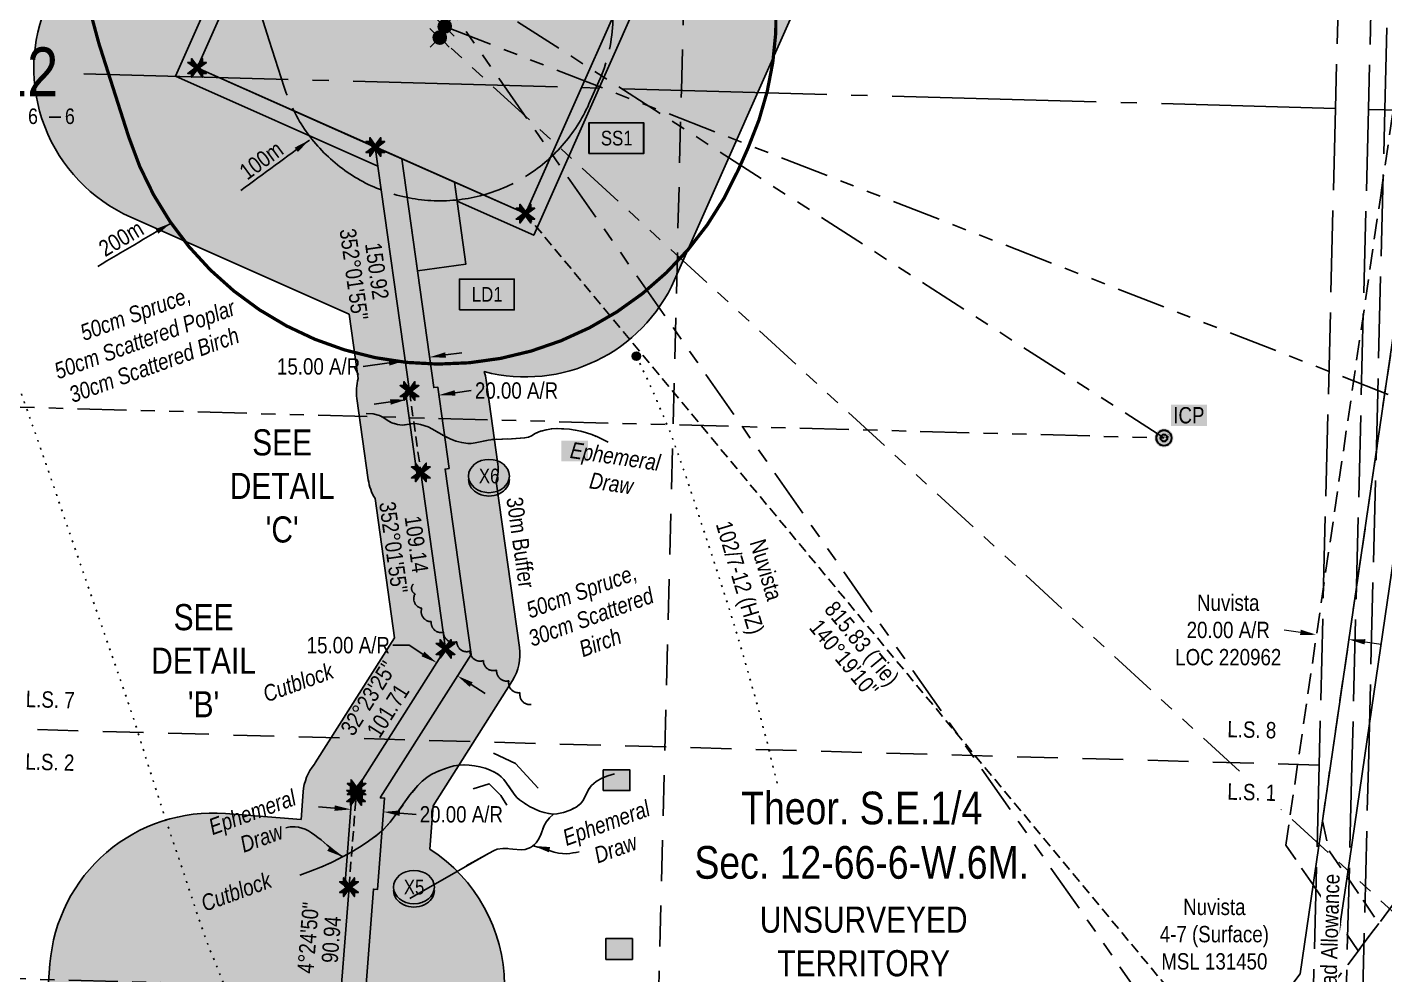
# Model space of a CAD drawing. Extents: x 383520 to 399637, y 6055811 to 6063584.
# Drawn here: x 386063 to 386895, y 6062063 to 6062643 of the extents above; entities that cross this region are included whole.
import ezdxf
from ezdxf.enums import TextEntityAlignment as Align

# ---------------------------------------------------------------- set-up
doc = ezdxf.new("R2010")
doc.units = 0
doc.header["$LTSCALE"] = 5
doc.header["$PDSIZE"] = 0.5
for name, pattern in [('0', [1, 1, 0]), ('foc-ACCESSROAD', [3.75, 2.5, -1.25]), ('foc-BUFFER', [16.75, 15, -1.75]), ('foc-DOT', [1, 0.2, -0.8]), ('foc-DRILLPATH', [14.75, 6, -1.75, 1.75, -1.75, 1.75, -1.75]), ('foc-LSD', [8, 5, -3]), ('foc-QUARTERLINE', [33, 25, -3, 2, -3]), ('foc-TIELINE', [1.875, 1.25, -0.625]), ('foc-TOPO-ephemeral', [6.25, 3.125, -0.625, 0.625, -0.625, 0.625, -0.625]), ('foc-TRAV', [1.875, 1.25, -0.625]), ('foc-UNSURVEYED', [12.5, 10, -2.5])]:
    doc.linetypes.add(name, pattern=pattern)
doc.layers.get('Defpoints').update_dxf_attribs({"color": 9})
for name, color, linetype in [('10', 1, 'Continuous'), ('9', 3, 'Continuous'), ('AS-DRILL-T', 8, 'Continuous'), ('AS-UNDERLAY-H', 141, 'Continuous'), ('AUX-BUFFER', 7, 'foc-BUFFER'), ('C-SYMBOL', 7, 'Continuous'), ('DETAIL-HZ-Existing', 8, 'foc-DOT'), ('F-AR', 190, 'foc-ACCESSROAD'), ('F-RW', 190, 'Continuous'), ('F-WS', 190, 'foc-ACCESSROAD'), ('L-BD', 7, 'Continuous'), ('L-BD1', 253, 'Continuous'), ('L-DETAIL-T', 3, 'Continuous'), ('L-MON', 1, 'Continuous'), ('L-ROAD-T', 7, 'Continuous'), ('L-SECLBL', 7, 'Continuous'), ('L-SECQ', 8, 'foc-QUARTERLINE'), ('L-SECTION-LSD', 7, 'foc-LSD'), ('L-TIE', 7, 'foc-TIELINE'), ('L-UNS-T', 3, 'Continuous'), ('L-USEC', 7, 'foc-UNSURVEYED'), ('P-BUFFER-H 30m', 51, 'Continuous'), ('P-BUFFER-T', 40, 'Continuous'), ('P-CROSSINGS', 250, 'Continuous'), ('P-PDRILLPATH', 12, 'foc-DRILLPATH'), ('P-PROPOSED', 10, 'Continuous'), ('P-PROPOSED-H', 21, 'Continuous'), ('P-TEMP-BLOCKS', 250, 'Continuous'), ('P-TEMP-BLUE', 146, 'Continuous'), ('P-TRAV', 4, 'foc-TRAV'), ('P-TXT', 4, 'Continuous'), ('T-BUSH', 110, '0'), ('T-BUSH-T', 110, 'Continuous'), ('T-DRAW', 143, 'foc-TOPO-ephemeral'), ('T-SLOPE', 48, 'Continuous'), ('T-WATER-T', 170, 'Continuous')]:
    doc.layers.add(name, color=color, linetype=linetype)
for name, color, linetype, lineweight in [('F-AR-T', 190, 'Continuous', 9), ('F-WS-T', 190, 'Continuous', 9), ('T-TEXT', 48, 'Continuous', 18)]:
    doc.layers.add(name, color=color, linetype=linetype, lineweight=lineweight)
doc.layers.add('P-TEMP-BLUE-H', color=7, linetype='Continuous', true_color=0x99e6ff)
doc.layers.add('Z-DRILL-POINT', color=7, linetype='Continuous', true_color=0x7575ff, plot=False)
doc.styles.add('100L', font='ARIALN.TTF', dxfattribs={"height": 11})
doc.styles.add('175L', font='ARIALN.TTF', dxfattribs={"height": 20})
doc.styles.add('80CG', font='ARIALN.TTF', dxfattribs={"height": 10})
doc.styles.add('80L', font='ARIALN.TTF', dxfattribs={"height": 10})
doc.styles.add('Crossing', font='ARIALN.TTF', dxfattribs={"height": 10})
doc.styles.add('foc-LtypeFont', font='ARIALN.TTF', dxfattribs={"height": 7.35})
doc.styles.add('SIMPLEX', font='ARIALN.TTF')
doc.linetypes.add('foc-TOPO-flowdirection-NOLINE', pattern='A,0,[">",foc-LtypeFont,S=0.3,R=0,X=0,Y=-0.945],-20,[">",foc-LtypeFont,S=0.3,R=0,X=0,Y=-0.945],0', length=20)
doc.dimstyles.new('CG2011', dxfattribs={"dimscale": 5, "dimtxt": 9, "dimasz": 2, "dimexe": 0.2, "dimexo": 0.0625, "dimgap": 0.5, "dimtad": 0, "dimtih": 1, "dimtoh": 1, "dimzin": 0, "dimdsep": 46, "dimtxsty": '80CG', "dimcen": 0.1, "dimse1": 1, "dimse2": 1, "dimclrd": 256, "dimclrt": 256, "dimaunit": 1, "dimadec": 4, "dimazin": 0, "dimtfac": 0.06, "dimtofl": 0, "dimtmove": 0, "dimatfit": 1, "dimfxl": 0.2, "dimtolj": 1, "dimtzin": 0, "dimlwd": -1, "dimarcsym": 0})
doc.dimstyles.new('Compass 5 000', dxfattribs={"dimscale": 5, "dimtxt": 9, "dimasz": 2, "dimexe": 0.2, "dimexo": 0.0625, "dimgap": 0.5, "dimtad": 0, "dimtih": 1, "dimtoh": 1, "dimzin": 0, "dimdsep": 46, "dimtxsty": '80CG', "dimcen": 0.1, "dimse1": 1, "dimse2": 1, "dimclrd": 256, "dimclrt": 256, "dimaunit": 1, "dimadec": 4, "dimazin": 0, "dimtfac": 0.06, "dimtofl": 0, "dimtmove": 0, "dimatfit": 1, "dimfxl": 0.2, "dimtolj": 1, "dimtzin": 0, "dimlwd": -1, "dimarcsym": 0})

# ---------------------------------------------------------------- blocks, each defined once
blk = doc.blocks.new('*D37')
at = {"layer": 'Defpoints', "color": 0, "transparency": 16777216}
for p in [(386852.73, 6062270.8), (386845.59, 6062221.9), (386865.37, 6062219.01)]:
    blk.add_point(p, dxfattribs=at)
at = {"layer": 'F-AR-T', "transparency": 16777216}
for p, q in [((386842.83, 6062272.24), (386832.93, 6062273.69)), ((386882.4, 6062266.47), (386892.3, 6062265.02))]:
    blk.add_line(p, q, dxfattribs=at)
for points in [[(386843.07, 6062273.89), (386842.59, 6062270.59), (386852.73, 6062270.8)], [(386882.65, 6062268.11), (386882.16, 6062264.82), (386872.51, 6062267.91)]]:
    blk.add_solid(points, dxfattribs=at)
at = {"layer": 'F-AR-T', "transparency": 16777216, "insert": (386798.66, 6062273.69), "char_height": 10, "attachment_point": 5, "style": '80CG'}
blk.add_mtext('\\A1;Nuvista\\P20.00 A/R\\PLOC 220962', dxfattribs=at)
blk = doc.blocks.new('L-SECLBL')
at = {"layer": '9', "color": 7}
for p, q in [((-5.08, -27.83), (-12.29, -27.83)), ((20.7, -27.83), (13.5, -27.83))]:
    blk.add_line(p, q, dxfattribs=at)
at = {"layer": '10', "color": 2, "style": 'SIMPLEX'}
blk.add_attdef('SEC', text='', height=30, dxfattribs=at).set_placement((0, 0), align=Align.MIDDLE)
at = {"layer": '10', "color": 5, "style": '80L'}
blk.add_attdef('TWP', text='', height=9.5, dxfattribs=at).set_placement((-14.43, -27.37), align=Align.MIDDLE_RIGHT)
blk.add_attdef('RGE', text='', height=9.5, dxfattribs=at).set_placement((3.62, -27.37), align=Align.MIDDLE_CENTER)
blk.add_attdef('MER', text='', height=9.5, dxfattribs=at).set_placement((23.17, -27.37), align=Align.MIDDLE_LEFT)
blk = doc.blocks.new('UT')
at = {"layer": 'L-UNS-T', "color": 3, "insert": (0, 0), "char_height": 16, "attachment_point": 5, "style": '80L'}
blk.add_mtext_dynamic_manual_height_columns('\\pxqc;UNSURVEYED TERRITORY', width=126.4138, gutter_width=47.5, heights=[0], dxfattribs=at)
blk = doc.blocks.new('WC')
at = {"layer": 'L-MON'}
h = blk.add_hatch(color=255, dxfattribs=at)
h.dxf.hatch_style = 1
edge = h.paths.add_edge_path()
edge.add_arc((0, 0), 0.9, 0, 360)
at = {"layer": 'L-MON', "color": 240, "flags": 128}
for points in [[(-0.62, 0.5), (-1.23, 1.12)], [(0.52, 0.61), (1.13, 1.21)], [(-1.18, -1.18), (-0.56, -0.57)], [(1.16, -1.18), (0.56, -0.57)]]:
    blk.add_lwpolyline(points, dxfattribs=at)
at = {"layer": 'L-MON', "color": 240}
for radius in [0.8, 0.373]:
    blk.add_circle((0, 0), radius, dxfattribs=at)
blk = doc.blocks.new('TEMP')
h = blk.add_hatch(color=255)
h.dxf.hatch_style = 1
h.paths.add_polyline_path([(0, 0.25), (-0.67, 1.15), (-0.67, 0.67), (-1.15, 0.67), (-0.25, 0), (-1.15, -0.67), (-0.67, -0.67), (-0.67, -1.15), (0, -0.25), (0.67, -1.15), (0.67, -0.67), (1.15, -0.67), (0.25, 0), (1.15, 0.67), (0.67, 0.67), (0.67, 1.15)])
h.paths.add_polyline_path([(0.57, 0.85), (0.57, 0.57), (0.85, 0.57), (0.08, 0), (0.85, -0.57), (0.57, -0.57), (0.57, -0.85), (0, -0.08), (-0.57, -0.85), (-0.57, -0.57), (-0.85, -0.57), (-0.08, 0), (-0.85, 0.57), (-0.57, 0.57), (-0.57, 0.85), (0, 0.08)], flags=16)
h = blk.add_hatch(color=1)
h.dxf.hatch_style = 1
h.paths.add_polyline_path([(0, 0.08), (-0.57, 0.85), (-0.57, 0.57), (-0.85, 0.57), (-0.08, 0), (-0.85, -0.57), (-0.57, -0.57), (-0.57, -0.85), (0, -0.08), (0.57, -0.85), (0.57, -0.57), (0.85, -0.57), (0.08, 0), (0.85, 0.57), (0.57, 0.57), (0.57, 0.85)])
at = {"color": 1}
for p, q in [((-0.08, 0), (0.08, 0)), ((0, 0.08), (0, -0.08))]:
    blk.add_line(p, q, dxfattribs=at)
at = {"color": 255, "flags": 128}
blk.add_lwpolyline([(-0.25, 0), (-1.15, 0.67), (-0.67, 0.67), (-0.67, 1.15), (0, 0.25), (0.67, 1.15), (0.67, 0.67), (1.15, 0.67), (0.25, 0), (1.15, -0.67), (0.67, -0.67), (0.67, -1.15), (0, -0.25), (-0.67, -1.15), (-0.67, -0.67), (-1.15, -0.67)], close=True, dxfattribs=at)
at = {"color": 1, "flags": 128}
blk.add_lwpolyline([(-0.08, 0), (-0.85, 0.57), (-0.57, 0.57), (-0.57, 0.85), (0, 0.08), (0.57, 0.85), (0.57, 0.57), (0.85, 0.57), (0.08, 0), (0.85, -0.57), (0.57, -0.57), (0.57, -0.85), (0, -0.08), (-0.57, -0.85), (-0.57, -0.57), (-0.85, -0.57)], close=True, dxfattribs=at)
blk = doc.blocks.new('*D47')
at = {"layer": 'Defpoints', "color": 0, "transparency": 16777216}
for p in [(386315.35, 6062417.51), (386328.13, 6062326.22), (386308.33, 6062323.45)]:
    blk.add_point(p, dxfattribs=at)
at = {"layer": 'P-TXT', "transparency": 16777216}
for p, q in [((386325.26, 6062418.89), (386335.16, 6062420.28)), ((386285.65, 6062413.35), (386275.75, 6062411.96))]:
    blk.add_line(p, q, dxfattribs=at)
for points in [[(386325.03, 6062420.54), (386325.49, 6062417.24), (386315.35, 6062417.51)], [(386285.42, 6062415), (386285.88, 6062411.7), (386295.55, 6062414.73)]]:
    blk.add_solid(points, dxfattribs=at)
at = {"layer": 'P-TXT', "transparency": 16777216, "insert": (386362.9, 6062420.28), "char_height": 10, "attachment_point": 5, "style": '80CG'}
blk.add_mtext('\\A1;20.00 A/R', dxfattribs=at)
blk = doc.blocks.new('Temp_Area5')
at = {"true_color": 0x99e6ff}
h = blk.add_hatch(color=141, dxfattribs=at)
h.dxf.hatch_style = 1
h.paths.add_polyline_path([(-16.83, -9.44), (16.33, -9.44), (16.33, 9.05), (-16.83, 9.05)])
at = {"color": 250}
for points in [[(-17.03, -9.64), (16.53, -9.64), (16.53, 9.25), (-17.03, 9.25)], [(-16.93, -9.54), (16.43, -9.54), (16.43, 9.15), (-16.93, 9.15)]]:
    blk.add_lwpolyline(points, close=True, dxfattribs=at)
at = {"color": 250, "style": '80L'}
blk.add_attdef('TEMPORARY', text='', height=9, dxfattribs=at).set_placement((0, -0.15), align=Align.MIDDLE_CENTER)
blk = doc.blocks.new('xing2')
h = blk.add_hatch(color=50)
h.dxf.hatch_style = 1
edge = h.paths.add_edge_path()
edge.add_ellipse((0, 0), major_axis=(-12.5, 0), ratio=0.816297, start_angle=0, end_angle=360)
h = blk.add_hatch(color=250)
h.dxf.hatch_style = 1
edge = h.paths.add_edge_path()
edge.add_ellipse((0, -2.05), major_axis=(-12.5, 0), ratio=0.816297, start_angle=0, end_angle=180)
edge.add_line((12.5, -2.05), (12.5, 0))
edge.add_ellipse((0, 0), major_axis=(-12.5, 0), ratio=0.816297, start_angle=0, end_angle=180, ccw=False)
edge.add_line((-12.5, 0), (-12.5, -2.05))
at = {"color": 250}
blk.add_ellipse((0, 0), major_axis=(-12.5, 0), ratio=0.816297, dxfattribs=at)
blk.add_ellipse((0, -2.05), major_axis=(-12.5, 0), ratio=0.816297, start_param=0, end_param=3.141593, dxfattribs=at)
at = {"color": 250, "style": 'Crossing'}
blk.add_attdef('CROSSING', text='', height=9, dxfattribs=at).set_placement((0.09, 0.02), align=Align.MIDDLE_CENTER)
at = {"color": 250, "style": 'Crossing', "flags": 1}
for tag, p in [('OWNER', (0.09, -12.49)), ('DESCRIPTION', (0.09, -25.77)), ('LOCATION', (0.09, -39.3)), ('DWG_REF', (0.09, -52.84))]:
    blk.add_attdef(tag, text='', height=9, dxfattribs=at).set_placement(p, align=Align.MIDDLE_CENTER)
blk = doc.blocks.new('plbh')
at = {"layer": 'L-MON'}
h = blk.add_hatch(color=255, dxfattribs=at)
h.dxf.hatch_style = 1
edge = h.paths.add_edge_path()
edge.add_arc((0, 0), 1.16, 0, 360)
h = blk.add_hatch(color=256, dxfattribs=at)
h.dxf.hatch_style = 1
h.paths.add_polyline_path([(-0.96, 0, 1), (0.96, 0, 1)])
h.paths.add_polyline_path([(0.91, 0, -1), (-0.91, 0, -1)], flags=16)
h.paths.add_polyline_path([(0.45, 0, -1), (-0.45, 0, -1)], flags=0)
h = blk.add_hatch(color=256, dxfattribs=at)
h.dxf.hatch_style = 1
h.paths.add_polyline_path([(-0.45, 0, 1), (0.45, 0, 1)])
h.paths.add_polyline_path([(0.4, 0, -1), (-0.4, 0, -1)], flags=16)
at = {"layer": 'L-MON', "color": 240}
for radius in [0.96, 0.91, 0.45, 0.4]:
    blk.add_circle((0, 0), radius, dxfattribs=at)
blk = doc.blocks.new('BH-Existing')
at = {"layer": 'AS-DRILL-T'}
h = blk.add_hatch(color=256, dxfattribs=at)
h.dxf.hatch_style = 1
edge = h.paths.add_edge_path()
edge.add_arc((0, 0), 0.5, 0, 360)
blk.add_circle((0, 0), 0.5, dxfattribs=at)
blk = doc.blocks.new('*D66')
at = {"layer": 'Defpoints', "color": 0, "transparency": 16777216}
for p in [(386261.26, 6062160.66), (386281.19, 6062159.12), (386281.44, 6062162.33)]:
    blk.add_point(p, dxfattribs=at)
at = {"layer": 'P-TXT', "transparency": 16777216}
for p, q in [((386251.53, 6062164.64), (386241.56, 6062165.41)), ((386291.41, 6062161.56), (386301.38, 6062160.79))]:
    blk.add_line(p, q, dxfattribs=at)
for points in [[(386251.66, 6062166.3), (386251.41, 6062162.97), (386261.51, 6062163.87)], [(386291.54, 6062163.22), (386291.28, 6062159.9), (386281.44, 6062162.33)]]:
    blk.add_solid(points, dxfattribs=at)
at = {"layer": 'P-TXT', "transparency": 16777216, "insert": (386329.11, 6062160.79), "char_height": 10, "attachment_point": 5, "style": '80CG'}
blk.add_mtext('\\A1;20.00 A/R', dxfattribs=at)
blk = doc.blocks.new('*D67')
at = {"layer": 'Defpoints', "color": 0, "transparency": 16777216}
for p in [(386314.05, 6062253.65), (386308.3, 6062244.58), (386320.96, 6062236.55)]:
    blk.add_point(p, dxfattribs=at)
at = {"layer": 'P-TXT', "transparency": 16777216}
for p, q in [((386297.16, 6062264.36), (386287.16, 6062264.36)), ((386305.61, 6062259.01), (386297.16, 6062264.36)), ((386335.16, 6062240.26), (386343.6, 6062234.9))]:
    blk.add_line(p, q, dxfattribs=at)
for points in [[(386306.5, 6062260.41), (386304.71, 6062257.6), (386314.05, 6062253.65)], [(386336.05, 6062241.67), (386334.26, 6062238.85), (386326.71, 6062245.62)]]:
    blk.add_solid(points, dxfattribs=at)
at = {"layer": 'P-TXT', "transparency": 16777216, "insert": (386259.88, 6062264.36), "char_height": 10, "attachment_point": 5, "style": '80CG'}
blk.add_mtext('\\A1;15.00 A/R', dxfattribs=at)
blk = doc.blocks.new('*D72')
at = {"layer": 'Defpoints', "color": 0, "transparency": 16777216}
for p in [(386293.95, 6062444.24), (386308.8, 6062446.32), (386294.73, 6062438.64)]:
    blk.add_point(p, dxfattribs=at)
at = {"layer": 'P-TXT', "transparency": 16777216}
for p, q in [((386319.48, 6062442.11), (386329.39, 6062443.5)), ((386284.83, 6062437.26), (386268.99, 6062435.04))]:
    blk.add_line(p, q, dxfattribs=at)
for points in [[(386319.25, 6062443.76), (386319.72, 6062440.46), (386309.58, 6062440.72)], [(386284.6, 6062438.91), (386285.06, 6062435.61), (386294.73, 6062438.64)]]:
    blk.add_solid(points, dxfattribs=at)
at = {"layer": 'P-TXT', "transparency": 16777216, "insert": (386241.7, 6062435.04), "char_height": 10, "attachment_point": 5, "style": '80CG'}
blk.add_mtext('\\A1;15.00 A/R', dxfattribs=at)

msp = doc.modelspace()

# ---------------------------------------------------------------- hatches: boundary and pattern name
at = {"layer": 'AS-UNDERLAY-H'}
h = msp.add_hatch(color=256, dxfattribs=at)
h.dxf.hatch_style = 1
h.paths.add_polyline_path([(386390.321, 6062376.937), (386406.639, 6062376.937), (386406.639, 6062389.65), (386390.321, 6062389.65)])
h = msp.add_hatch(color=256, dxfattribs=at)
h.dxf.hatch_style = 1
h.paths.add_polyline_path([(386416.002, 6062175.365), (386432.32, 6062175.365), (386432.32, 6062188.078), (386416.002, 6062188.078)])
h = msp.add_hatch(color=256, dxfattribs=at)
h.dxf.hatch_style = 1
h.paths.add_polyline_path([(386417.496, 6062072.056), (386433.814, 6062072.056), (386433.814, 6062084.77), (386417.496, 6062084.77)])
at = {"layer": 'P-BUFFER-H 30m'}
h = msp.add_hatch(color=256, dxfattribs=at)
h.dxf.hatch_style = 1
edge = h.paths.add_edge_path()
edge.add_line((386260.462, 6062467.146), (386265.978, 6062427.734))
edge.add_arc((386294.864, 6062419.675), 29.988, 164.411187, 187.967651)
edge.add_line((386265.165, 6062415.518), (386272.14, 6062365.678))
edge.add_arc((386301.839, 6062369.835), 29.988, 187.967651, 211.524116)
edge.add_line((386276.277, 6062354.155), (386288.21, 6062268.896))
edge.add_line((386288.21, 6062268.896), (386239.647, 6062192.346))
edge.add_arc((386264.97, 6062176.282), 29.988, 147.609357, 149.512815)
edge.add_arc((386262.155, 6062172.286), 29.988, 140.163381, 175.585593)
edge.add_line((386232.256, 6062174.594), (386230.951, 6062157.69))
edge.add_line((386230.951, 6062157.69), (386184.606, 6062161.268))
edge.add_arc((386176.912, 6062061.603), 99.961, 85.585593, 175.585593)
edge.add_line((386077.248, 6062069.297), (386072.614, 6062009.271))
edge.add_arc((386172.279, 6062001.577), 99.961, 175.585593, 217.461881)
edge.add_line((386092.933, 6061940.778), (386135.492, 6061885.238))
edge.add_arc((386214.837, 6061946.038), 99.961, 217.461881, 307.461881)
edge.add_line((386275.637, 6061866.693), (386312.532, 6061894.965))
edge.add_line((386312.532, 6061894.965), (386356.219, 6061837.952))
edge.add_arc((386380.023, 6061856.192), 29.988, 217.461881, 241.018345)
edge.add_line((386365.493, 6061829.959), (386423.637, 6061754.08))
edge.add_line((386423.637, 6061754.08), (386449.994, 6061506.92))
edge.add_arc((386479.813, 6061510.1), 29.988, 186.087038, 312.173732)
edge.add_line((386499.947, 6061487.875), (386513.698, 6061500.332))
edge.add_arc((386493.564, 6061522.557), 29.988, 312.173732, 366.087038)
edge.add_line((386523.383, 6061525.737), (386496.845, 6061774.592))
edge.add_arc((386467.026, 6061771.412), 29.988, 6.087038, 37.461881)
edge.add_line((386490.83, 6061789.652), (386425.002, 6061875.559))
edge.add_arc((386395.892, 6061868.352), 29.988, 13.905416, 37.461881)
edge.add_line((386419.696, 6061886.592), (386368.712, 6061953.127))
edge.add_arc((386277.52, 6061994.07), 99.961, 335.821231, 397.461881)
edge.add_line((386356.865, 6062054.87), (386355.604, 6062056.515))
edge.add_arc((386255.648, 6062055.525), 99.961, 0.567416, 57.226243)
edge.add_line((386309.759, 6062139.574), (386311.81, 6062166.146))
edge.add_line((386311.81, 6062166.146), (386360.373, 6062242.695))
edge.add_arc((386335.05, 6062258.759), 29.988, 327.609357, 367.967651)
edge.add_line((386364.749, 6062262.916), (386350.524, 6062364.547))
edge.add_arc((386321.639, 6062372.606), 29.988, 344.411187, 367.967651)
edge.add_line((386351.338, 6062376.763), (386344.362, 6062426.603))
edge.add_arc((386314.663, 6062422.446), 29.988, 7.967651, 18.384031)
edge.add_arc((386368.336, 6062528.633), 99.961, 255.389059, 336.066769)
edge.add_line((386459.703, 6062488.081), (386545.213, 6062680.744))
edge.add_arc((386453.846, 6062721.295), 99.961, 336.066769, 426.066769)
edge.add_line((386494.398, 6062812.662), (386293.36, 6062901.889))
edge.add_arc((386252.808, 6062810.523), 99.961, 66.066769, 156.066769)
edge.add_line((386161.441, 6062851.074), (386075.931, 6062658.412))
edge.add_arc((386167.298, 6062617.86), 99.961, 156.066769, 246.066769)
edge.add_line((386126.747, 6062526.493), (386260.462, 6062467.146))
at = {"layer": 'P-PROPOSED-H'}
h = msp.add_hatch(color=256, dxfattribs=at)
h.dxf.hatch_style = 1
h.paths.add_polyline_path([(386493.564, 6061522.557), (386467.026, 6061771.412), (386393.908, 6061866.832), (386395.892, 6061868.352), (386335.67, 6061946.943), (386333.686, 6061945.423), (386268.731, 6062030.191), (386275.286, 6062115.11), (386277.778, 6062114.917), (386282.088, 6062170.747), (386279.596, 6062170.939), (386279.632, 6062171.404), (386335.05, 6062258.759), (386319.164, 6062372.26), (386321.639, 6062372.606), (386314.663, 6062422.446), (386312.188, 6062422.1), (386292.57, 6062562.26), (386276.427, 6062569.425), (386297.338, 6062420.021), (386294.864, 6062419.675), (386301.839, 6062369.835), (386304.314, 6062370.181), (386319.437, 6062262.138), (386264.97, 6062176.282), (386264.647, 6062172.093), (386262.155, 6062172.286), (386257.845, 6062116.456), (386260.337, 6062116.264), (386253.34, 6062025.625), (386321.785, 6061936.303), (386319.801, 6061934.783), (386380.023, 6061856.192), (386382.007, 6061857.712), (386452.563, 6061765.634), (386479.813, 6061510.1)])
h.paths.add_polyline_path([(386368.336, 6062528.633), (386167.298, 6062617.86), (386252.808, 6062810.523), (386453.846, 6062721.295)])
at = {"layer": 'P-TEMP-BLUE-H'}
h = msp.add_hatch(color=256, dxfattribs=at)
h.dxf.hatch_style = 1
h.paths.add_polyline_path([(386276.427, 6062569.425), (386278.06, 6062557.76), (386154.101, 6062612.777), (386247.725, 6062823.72), (386467.043, 6062726.379), (386373.42, 6062515.436), (386326.489, 6062536.265), (386324.857, 6062547.93), (386368.336, 6062528.633), (386453.846, 6062721.295), (386252.808, 6062810.523), (386167.298, 6062617.86)])
h = msp.add_hatch(color=256, dxfattribs=at)
h.dxf.hatch_style = 1
h.paths.add_polyline_path([(386324.857, 6062547.93), (386292.57, 6062562.26), (386302.18, 6062493.603), (386331.879, 6062497.76)])

# ---------------------------------------------------------------- linework, layer by layer
at = {"layer": 'AS-UNDERLAY-H'}
for points in [[(386416.002, 6062175.365), (386432.32, 6062175.365), (386432.32, 6062188.078), (386416.002, 6062188.078)], [(386417.496, 6062072.056), (386433.814, 6062072.056), (386433.814, 6062084.77), (386417.496, 6062084.77)]]:
    msp.add_lwpolyline(points, close=True, dxfattribs=at)
at = {"layer": 'AUX-BUFFER', "color": 251, "linetype": 'foc-BUFFER', "const_width": 1.998, "flags": 128}
msp.add_lwpolyline([(386504.716, 6062569.047), (386498.633, 6062555.342, -0.6896378), (386125.441, 6062575.661), (386116.292, 6062604.328), (386107.143, 6062632.996, -0.1836856), (386114.868, 6062774.884), (386117.909, 6062781.736, -0.618034), (386475.165, 6062798.158), (386487.356, 6062776.342, -0.0502053), (386503.292, 6062739.602), (386512.441, 6062710.934, -0.1836856)], format="xyb", close=True, dxfattribs=at)
at = {"layer": 'AUX-BUFFER', "color": 251, "linetype": 'foc-BUFFER', "flags": 128}
msp.add_lwpolyline([(386413.349, 6062609.598), (386407.266, 6062595.893, -0.6896378), (386220.67, 6062606.053), (386211.521, 6062634.721), (386202.372, 6062663.388, -0.1836856), (386206.234, 6062734.332), (386209.276, 6062741.184, -0.618034), (386387.904, 6062749.395), (386400.094, 6062727.58, -0.0502053), (386408.062, 6062709.21), (386417.212, 6062680.542, -0.1836856)], format="xyb", close=True, dxfattribs=at)
at = {"layer": 'DETAIL-HZ-Existing', "flags": 128}
msp.add_lwpolyline([(386522.465, 6062179.895), (386516.747, 6062203.261), (386509.471, 6062230.94), (386501.593, 6062258.574), (386493.389, 6062285.926), (386484.633, 6062313.201), (386475.605, 6062340.443), (386466.736, 6062367.591), (386457.169, 6062394.457), (386445.978, 6062420.772), (386443.926, 6062425.165), (386436.257, 6062441.45)], dxfattribs=at)
at = {"layer": 'F-AR'}
msp.add_lwpolyline([(386919.583, 6062590.297), (386887.827, 6062372.813), (386856.288, 6062156.814), (386860.542, 6062138.457), (386871.392, 6062122.616), (386881.204, 6062108.29), (386890.929, 6062094.092), (386880.502, 6062080.254), (386880.502, 6062080.254), (386878.239, 6062077.245), (386867.137, 6062093.448), (386851.24, 6062116.657), (386850.568, 6062117.64), (386833.913, 6062141.956), (386855.591, 6062290.43), (386892.009, 6062539.836), (386899.447, 6062590.776)], dxfattribs=at)
at = {"layer": 'F-RW'}
msp.add_lwpolyline([(386776.551, 6061975.572), (386842.617, 6062063.191), (386850.568, 6062117.64), (386851.41, 6062123.412), (386856.288, 6062156.814), (386887.827, 6062372.814), (386919.583, 6062590.297), (386954.799, 6062831.474), (386956.281, 6062841.621), (386965.327, 6062846.456), (387095.966, 6062916.284), (387177.401, 6063006.731), (387195.665, 6063027.016), (387210.522, 6063013.639), (387192.258, 6062993.354), (387108.48, 6062900.303), (386974.604, 6062828.745), (386939.681, 6062589.819), (386883.666, 6062206.59), (386871.392, 6062122.616), (386867.584, 6062096.567), (386867.137, 6062093.448), (386861.661, 6062055.25)], dxfattribs=at)
at = {"layer": 'F-WS'}
msp.add_lwpolyline([(386904.543, 6061896.223), (386901.166, 6061891.741), (386889.034, 6061900.886), (386876.252, 6061910.514), (386846.638, 6061932.829), (386797.382, 6061969.944), (386849.293, 6062038.835), (386880.502, 6062080.254), (386908.671, 6062117.637), (387012.455, 6062039.434), (386967.337, 6061979.559), (386904.543, 6061896.223)], close=True, dxfattribs=at)
at = {"layer": 'L-SECQ', "flags": 128}
for points in [[(386098.033, 6062614.273), (386864.358, 6062593.051)], [(386884.459, 6062592.494), (388484.309, 6062554.592)]]:
    msp.add_lwpolyline(points, dxfattribs=at)
at = {"layer": 'L-SECTION-LSD', "flags": 128}
for points in [[(386463.869, 6062604.142), (386484.094, 6063408.23)], [(386443.645, 6061800.045), (386463.869, 6062604.142)], [(386854.283, 6062191.006), (386053.233, 6062213.188)]]:
    msp.add_lwpolyline(points, dxfattribs=at)
at = {"layer": 'L-USEC'}
for p, q in [((386874.435, 6062995.096), (386864.358, 6062593.051)), ((386894.538, 6062994.592), (386884.461, 6062592.547)), ((386894.513, 6062592.335), (386904.59, 6062994.381)), ((386894.513, 6062592.335), (386904.59, 6062994.381)), ((386864.358, 6062593.051), (386854.283, 6062191.006)), ((386884.461, 6062592.547), (386874.385, 6062190.502)), ((386884.437, 6062190.291), (386894.513, 6062592.335)), ((386884.437, 6062190.291), (386894.513, 6062592.335)), ((386854.283, 6062191.006), (386844.205, 6061788.961)), ((386874.385, 6062190.502), (386864.308, 6061788.457)), ((386874.36, 6061788.246), (386884.437, 6062190.291)), ((386874.36, 6061788.246), (386884.437, 6062190.291))]:
    msp.add_line(p, q, dxfattribs=at)
at = {"layer": 'P-BUFFER-H 30m', "flags": 128}
for points in [[(386355.604, 6062056.515, 0.2523836), (386309.759, 6062139.574), (386311.81, 6062166.146), (386360.373, 6062242.695, 0.1779394), (386364.749, 6062262.916), (386350.524, 6062364.547, 0.103148), (386351.338, 6062376.763), (386344.362, 6062426.603, 0.0454814), (386343.121, 6062431.904, 0.3673227), (386459.703, 6062488.081), (386545.213, 6062680.744, 0.4142136), (386494.398, 6062812.662), (386293.36, 6062901.889, 0.4142136), (386161.441, 6062851.074), (386075.931, 6062658.412, 0.4142136), (386126.747, 6062526.493), (386260.462, 6062467.146)], [(386260.462, 6062467.146), (386265.978, 6062427.734, 0.103148), (386265.165, 6062415.518), (386272.14, 6062365.678, 0.103148), (386276.277, 6062354.155), (386288.21, 6062268.896), (386239.647, 6062192.346, 0.0083056), (386239.128, 6062191.496, 0.1558011), (386232.256, 6062174.594), (386230.951, 6062157.69), (386184.606, 6062161.268, 0.4142136), (386077.248, 6062069.297), (386072.614, 6062009.271, 0.1847808)]]:
    msp.add_lwpolyline(points, format="xyb", dxfattribs=at)
at = {"layer": 'P-PDRILLPATH', "flags": 128}
for points in [[(383734.901, 6062472.573), (386759.309, 6062391.303), (386312.833, 6062678.818)], [(386318.941, 6062643.297), (386979.27, 6062385.694), (389999.311, 6062313.732)]]:
    msp.add_lwpolyline(points, dxfattribs=at)
at = {"layer": 'P-PROPOSED', "flags": 128}
msp.add_lwpolyline([(386368.336, 6062528.633), (386167.298, 6062617.86), (386252.808, 6062810.523), (386453.846, 6062721.295)], close=True, dxfattribs=at)
msp.add_lwpolyline([(386268.731, 6062030.191), (386275.286, 6062115.11), (386277.778, 6062114.917), (386282.088, 6062170.747), (386279.596, 6062170.939), (386279.632, 6062171.404), (386335.05, 6062258.759), (386319.164, 6062372.26), (386321.639, 6062372.606), (386314.663, 6062422.446), (386312.188, 6062422.1), (386292.57, 6062562.26), (386276.427, 6062569.425), (386297.338, 6062420.021), (386294.864, 6062419.675), (386301.839, 6062369.835), (386304.314, 6062370.181), (386319.437, 6062262.138), (386264.97, 6062176.282), (386264.647, 6062172.093), (386262.155, 6062172.286), (386257.845, 6062116.456), (386260.337, 6062116.264), (386253.34, 6062025.625)], dxfattribs=at)
at = {"layer": 'P-TEMP-BLUE', "flags": 128}
for points in [[(386276.427, 6062569.425), (386278.06, 6062557.76), (386154.101, 6062612.777), (386247.725, 6062823.72), (386467.043, 6062726.379), (386373.42, 6062515.436), (386326.489, 6062536.265), (386324.857, 6062547.93), (386368.336, 6062528.633), (386453.846, 6062721.295), (386252.808, 6062810.523), (386167.298, 6062617.86)], [(386324.857, 6062547.93), (386292.57, 6062562.26), (386302.18, 6062493.603), (386331.879, 6062497.76)]]:
    msp.add_lwpolyline(points, close=True, dxfattribs=at)
at = {"layer": 'P-TRAV', "flags": 128}
for points in [[(386297.338, 6062420.021), (386304.314, 6062370.181)], [(386260.337, 6062116.264), (386264.647, 6062172.093)]]:
    msp.add_lwpolyline(points, dxfattribs=at)
at = {"layer": 'T-BUSH', "flags": 128}
msp.add_lwpolyline([(386371.946, 6062228.101, -0.5205671), (386365.064, 6062235.351, -0.5205671), (386358.182, 6062242.6, -0.5205671), (386350.731, 6062249.194, -0.5205671), (386342.581, 6062254.982, -0.5205671), (386334.431, 6062260.77, -0.5205671), (386326.281, 6062266.558, -0.5205671), (386318.131, 6062272.346, -0.5205671), (386310.684, 6062278.837, -0.5205671), (386304.894, 6062286.986, -0.5205671), (386300.774, 6062295.836, -0.5205671), (386299.703, 6062301.813, -0.5205671)], format="xyb", dxfattribs=at)
at = {"layer": 'T-DRAW', "flags": 128}
for points in [[(386270.922, 6062406.326), (386275.05, 6062406.067), (386278.931, 6062405.114), (386280.663, 6062404.289), (386284.663, 6062401.549), (386286.6, 6062400.57), (386289.929, 6062399.588), (386292.989, 6062399.165), (386294.553, 6062399.252), (386298.373, 6062400.025), (386300.104, 6062400.162), (386302.004, 6062399.995), (386304.061, 6062399.594), (386308.894, 6062398.032), (386311.519, 6062396.762), (386318.172, 6062392.741), (386322.678, 6062390.567), (386325.807, 6062389.387), (386329.385, 6062388.504), (386332.99, 6062388.005), (386335.114, 6062387.974), (386337.478, 6062388.221), (386345.618, 6062389.982), (386348.793, 6062390.44), (386359.895, 6062390.756), (386367.862, 6062391.323), (386370.191, 6062391.862), (386372.141, 6062392.693), (386374.295, 6062394.087), (386377.66, 6062395.379), (386381.085, 6062396.309), (386384.568, 6062396.878), (386387.748, 6062397.048), (386391.852, 6062396.919), (386395.349, 6062396.62), (386398.816, 6062396.111), (386402.252, 6062395.394), (386405.658, 6062394.468), (386409.034, 6062393.333), (386412.379, 6062391.988), (386415.693, 6062390.435), (386418.977, 6062388.673)], [(386230.118, 6062123.675), (386236.649, 6062125.945), (386243.008, 6062128.443), (386249.196, 6062131.167), (386255.211, 6062134.119), (386261.055, 6062137.298), (386266.726, 6062140.705), (386272.226, 6062144.338), (386277.553, 6062148.199), (386281.498, 6062151.645), (386285.492, 6062156.059), (386289.091, 6062160.728), (386297.648, 6062172.683), (386302.493, 6062178.504), (386305.214, 6062181.187), (386307.943, 6062183.424), (386310.729, 6062185.255), (386313.6, 6062186.699), (386317.766, 6062188.392), (386321.316, 6062189.608), (386324.546, 6062190.448), (386327.5, 6062190.921), (386330.592, 6062191.091), (386333.828, 6062190.983), (386337.135, 6062190.598), (386340.43, 6062189.946), (386343.63, 6062189.044), (386346.666, 6062187.913), (386349.469, 6062186.578), (386351.989, 6062185.063), (386353.586, 6062183.78), (386355.161, 6062182.096), (386356.782, 6062179.951), (386361.437, 6062173.112), (386363.098, 6062171.189), (386364.759, 6062169.719), (386367.769, 6062167.607), (386370.87, 6062165.72), (386373.961, 6062164.122), (386376.982, 6062162.84), (386379.869, 6062161.9), (386382.619, 6062161.299), (386385.209, 6062161.041), (386387.629, 6062161.129), (386391.671, 6062161.923), (386395.739, 6062163.366), (386399.374, 6062165.292), (386402.303, 6062167.553), (386403.946, 6062169.678), (386407.027, 6062176.033), (386407.903, 6062177.428), (386408.832, 6062178.521), (386411.722, 6062180.962), (386415.026, 6062182.959), (386418.743, 6062184.513), (386422.874, 6062185.625)], [(386332.035, 6062129.251), (386345.709, 6062136.784), (386349.113, 6062138.696), (386350.963, 6062139.441), (386354.481, 6062140.007), (386356.416, 6062140.002), (386360.708, 6062139.593), (386365.688, 6062139.17), (386368.253, 6062139.411), (386371.414, 6062140.585), (386372.757, 6062141.378), (386373.876, 6062142.274), (386374.829, 6062143.355), (386376.139, 6062145.258), (386377.516, 6062147.852), (386379.865, 6062154.038), (386381.259, 6062156.448), (386383.128, 6062158.705), (386385.245, 6062160.798)]]:
    msp.add_lwpolyline(points, dxfattribs=at)
at = {"layer": 'T-DRAW', "linetype": 'foc-TOPO-flowdirection-NOLINE', "flags": 128}
for points in [[(386270.922, 6062406.326), (386275.05, 6062406.067), (386278.931, 6062405.114), (386280.663, 6062404.289), (386284.663, 6062401.549), (386286.6, 6062400.57), (386289.929, 6062399.588), (386292.989, 6062399.165), (386294.553, 6062399.252), (386298.373, 6062400.025), (386300.104, 6062400.162), (386302.004, 6062399.995), (386304.061, 6062399.594), (386308.894, 6062398.032), (386311.519, 6062396.762), (386318.172, 6062392.741), (386322.678, 6062390.567), (386325.807, 6062389.387), (386329.385, 6062388.504), (386332.99, 6062388.005), (386335.114, 6062387.974), (386337.478, 6062388.221), (386345.618, 6062389.982), (386348.793, 6062390.44), (386359.895, 6062390.756), (386367.862, 6062391.323), (386370.191, 6062391.862), (386372.141, 6062392.693), (386374.295, 6062394.087), (386377.66, 6062395.379), (386381.085, 6062396.309), (386384.568, 6062396.878), (386387.748, 6062397.048), (386391.852, 6062396.919), (386395.349, 6062396.62), (386398.816, 6062396.111), (386402.252, 6062395.394), (386405.658, 6062394.468), (386409.034, 6062393.333), (386412.379, 6062391.988), (386415.693, 6062390.435), (386418.977, 6062388.673)], [(386230.118, 6062123.675), (386236.649, 6062125.945), (386243.008, 6062128.443), (386249.196, 6062131.167), (386255.211, 6062134.119), (386261.055, 6062137.298), (386266.726, 6062140.705), (386272.226, 6062144.338), (386277.553, 6062148.199), (386281.498, 6062151.645), (386285.492, 6062156.059), (386289.091, 6062160.728), (386297.648, 6062172.683), (386302.493, 6062178.504), (386305.214, 6062181.187), (386307.943, 6062183.424), (386310.729, 6062185.255), (386313.6, 6062186.699), (386317.766, 6062188.392), (386321.316, 6062189.608), (386324.546, 6062190.448), (386327.5, 6062190.921), (386330.592, 6062191.091), (386333.828, 6062190.983), (386337.135, 6062190.598), (386340.43, 6062189.946), (386343.63, 6062189.044), (386346.666, 6062187.913), (386349.469, 6062186.578), (386351.989, 6062185.063), (386353.586, 6062183.78), (386355.161, 6062182.096), (386356.782, 6062179.951), (386361.437, 6062173.112), (386363.098, 6062171.189), (386364.759, 6062169.719), (386367.769, 6062167.607), (386370.87, 6062165.72), (386373.961, 6062164.122), (386376.982, 6062162.84), (386379.869, 6062161.9), (386382.619, 6062161.299), (386385.209, 6062161.041), (386387.629, 6062161.129), (386391.671, 6062161.923), (386395.739, 6062163.366), (386399.374, 6062165.292), (386402.303, 6062167.553), (386403.946, 6062169.678), (386407.027, 6062176.033), (386407.903, 6062177.428), (386408.832, 6062178.521), (386411.722, 6062180.962), (386415.026, 6062182.959), (386418.743, 6062184.513), (386422.874, 6062185.625)], [(386297.578, 6062109.284), (386345.709, 6062136.784), (386349.113, 6062138.696), (386350.963, 6062139.441), (386354.481, 6062140.007), (386356.416, 6062140.002), (386360.708, 6062139.593), (386365.688, 6062139.17), (386368.253, 6062139.411), (386371.414, 6062140.585), (386372.757, 6062141.378), (386373.876, 6062142.274), (386374.829, 6062143.355), (386376.139, 6062145.258), (386377.516, 6062147.852), (386379.865, 6062154.038), (386381.259, 6062156.448), (386383.128, 6062158.705), (386385.245, 6062160.798)]]:
    msp.add_lwpolyline(points, dxfattribs=at)
at = {"layer": 'T-SLOPE', "flags": 128}
for points in [[(386376.056, 6062176.944), (386362.304, 6062191.904), (386348.758, 6062198.262)], [(386336.283, 6062176.388), (386346.056, 6062179.576), (386353.333, 6062172.365), (386356.992, 6062166.546)]]:
    msp.add_lwpolyline(points, dxfattribs=at)

# ---------------------------------------------------------------- block references
at = {"layer": 'AS-DRILL-T', "xscale": 4.999999999999996, "yscale": 4.999999999999996}
msp.add_blockref('BH-Existing', (386436.287, 6062441.407), dxfattribs=at)
at = {"layer": 'L-MON'}
for name, p, xscale, yscale, zscale in [('WC', (386318.941, 6062643.297), 4.998073099999984, 4.998073099999984, 4.998073099999984), ('WC', (386315.9, 6062636.445), 4.998073099999984, 4.998073099999984, 4.998073099999984), ('TEMP', (386167.298, 6062617.86), 4.998073099999985, 4.998073099999985, 4.998073099999985), ('TEMP', (386276.427, 6062569.425), 4.998073099999985, 4.998073099999985, 4.998073099999985), ('TEMP', (386368.336, 6062528.633), 4.998073099999985, 4.998073099999985, 4.998073099999985), ('TEMP', (386297.338, 6062420.021), 4.998073099999985, 4.998073099999985, 4.998073099999985), ('TEMP', (386304.314, 6062370.181), 4.998073099999985, 4.998073099999985, 4.998073099999985), ('TEMP', (386319.437, 6062262.138), 4.998073099999985, 4.998073099999985, 4.998073099999985), ('TEMP', (386264.647, 6062172.093), 4.998073099999985, 4.998073099999985, 4.998073099999985), ('TEMP', (386264.97, 6062176.282), 4.998073099999985, 4.998073099999985, 4.998073099999985), ('TEMP', (386260.337, 6062116.264), 4.998073099999985, 4.998073099999985, 4.998073099999985)]:
    msp.add_blockref(name, p, dxfattribs=dict(at, xscale=xscale, yscale=yscale, zscale=zscale))
at = {"layer": 'L-MON', "color": 5, "xscale": 4.998073099999996, "yscale": 4.998073099999996, "zscale": 4.998073099999996}
msp.add_blockref('plbh', (386759.309, 6062391.303), dxfattribs=at)
at = {"layer": 'L-SECLBL', "zscale": 10.72927728178907}
msp.add_blockref('L-SECLBL', (386063.221, 6062615.651), dxfattribs=at).add_auto_attribs({'SEC': '12', 'TWP': '66', 'RGE': '6', 'MER': '6'})
at = {"layer": 'L-UNS-T', "xscale": 0.99961462, "yscale": 0.99961462, "zscale": 0.99961462}
msp.add_blockref('UT', (386575.454, 6062082.886), dxfattribs=at)
at = {"layer": 'P-CROSSINGS', "xscale": 0.99961462, "yscale": 0.99961462, "zscale": 0.99961462}
for p, values in [((386346.026, 6062367.999), {'CROSSING': 'X6'}), ((386300.081, 6062116.286), {'CROSSING': 'X5'})]:
    msp.add_blockref('xing2', p, dxfattribs=at).add_auto_attribs(values)
at = {"layer": 'P-TEMP-BLOCKS', "linetype": 'Continuous', "xscale": 0.99961462, "yscale": 0.99961462, "zscale": 0.99961462}
for p, values in [((386424.254, 6062575.044), {'TEMPORARY': 'SS1'}), ((386344.947, 6062479.355), {'TEMPORARY': 'LD1'})]:
    msp.add_blockref('Temp_Area5', p, dxfattribs=at).add_auto_attribs(values)

# ---------------------------------------------------------------- texts
at = {"color": 14, "insert": (386774.558, 6062405.132), "char_height": 9.9961, "attachment_point": 5, "style": '80L', "bg_fill": 1, "box_fill_scale": 1.15, "bg_fill_color": 255, "bg_fill_transparency": 0}
msp.add_mtext_dynamic_manual_height_columns('\\pxqc;ICP', width=19.06284, gutter_width=47.482, heights=[0], dxfattribs=at)
at = {"layer": 'AS-DRILL-T', "insert": (386510.415, 6062345.872), "char_height": 9.99605, "attachment_point": 1, "rotation": 286.697022, "style": '80L'}
msp.add_mtext_dynamic_manual_height_columns('\\pxqc;Nuvista\\P102/7-12 (HZ)', width=70.68596, gutter_width=49.98, heights=[0], dxfattribs=at)
at = {"layer": 'AUX-BUFFER', "char_height": 9.992, "attachment_point": 1, "style": '80L'}
for s, insert, rotation in [('100m', (386192.108, 6062556.882), 36.262925), ('200m', (386105.94, 6062510.516), 30.617948)]:
    msp.add_mtext_dynamic_manual_height_columns(s, width=34.19402, gutter_width=224.734, heights=[0], dxfattribs=dict(at, insert=insert, rotation=rotation))
at = {"layer": 'C-SYMBOL', "color": 3, "insert": (386574.26, 6062174.738), "char_height": 19.99229, "width": 210.77358, "attachment_point": 2, "rotation": 0.000008, "style": '175L'}
msp.add_mtext('Theor. S.E.1/4 \\PSec. 12-66-6-W.6M.', dxfattribs=at)
at = {"layer": 'F-WS-T', "insert": (386790.148, 6062087.416), "char_height": 10, "attachment_point": 5, "style": '80L'}
msp.add_mtext_dynamic_manual_height_columns('Nuvista\\P4-7 (Surface)\\PMSL 131450', width=66.23408, gutter_width=49.981, heights=[0], dxfattribs=at)
at = {"layer": 'L-BD', "style": '80L'}
for s, height, p in [('815.83 (Tie)', 9.99615, (386574.365, 6062265.473)), ('140°19\'10"', 9.9961, (386563.403, 6062256.377))]:
    msp.add_text(s, height=height, rotation=309.680825, dxfattribs=at).set_placement(p, align=Align.MIDDLE_CENTER)
at = {"layer": 'L-BD1', "style": '80L'}
for s, rotation, p in [('352°01\'55"', 277.967651, (386263.361, 6062491.507)), ('150.92', 277.967651, (386277.468, 6062493.482)), ('352°01\'55"', 277.967651, (386287.581, 6062324.286)), ('109.14', 277.967651, (386301.688, 6062326.261)), ('32°23\'25"', 57.609357, (386272.156, 6062231.928)), ('101.71', 57.609357, (386284.184, 6062224.297)), ('4°24\'50"', 85.585593, (386235.274, 6062085.238)), ('90.94', 85.585593, (386249.476, 6062084.141))]:
    msp.add_text(s, height=9.9961, rotation=rotation, dxfattribs=at).set_placement(p, align=Align.MIDDLE_CENTER)
at = {"layer": 'L-DETAIL-T', "char_height": 15.9938, "width": 109.43295, "attachment_point": 5, "style": '80CG'}
for s, insert in [("\\pxqc;SEE \\PDETAIL\\P'C'", (386219.393, 6062361.825)), ("\\pxqc;SEE \\PDETAIL\\P'B'", (386171.273, 6062254.916))]:
    msp.add_mtext(s, dxfattribs=dict(at, insert=insert))
at = {"layer": 'P-BUFFER-T', "insert": (386366.534, 6062355.728), "char_height": 9.9961, "attachment_point": 1, "rotation": 277.967651, "style": '80L'}
msp.add_mtext_dynamic_manual_height_columns('30m Buffer', width=62.6097, gutter_width=49.961, heights=[0], dxfattribs=at)
at = {"layer": 'T-BUSH-T', "char_height": 9.99615, "attachment_point": 1, "rotation": 20.000008, "style": '80L'}
for s, width, insert in [('\\pxqc;{\\fArial Narrow|b0|i1|c0|p34;50cm Spruce, \\P50cm Scattered Poplar\\P30cm Scattered Birch}', 124.02268, (386069.553, 6062450.86)), ('\\pxqc;{\\fArial Narrow|b0|i1|c0|p34;50cm Spruce, 30cm Scattered Birch}', 90.77737, (386358.353, 6062286.606))]:
    msp.add_mtext_dynamic_manual_height_columns(s, width=width, gutter_width=49.961, heights=[0], dxfattribs=dict(at, insert=insert))
at = {"layer": 'T-TEXT', "char_height": 9.99615, "attachment_point": 1, "rotation": 20.000008, "style": '80L'}
for insert in [(386184.79, 6062230.811), (386146.882, 6062102.641)]:
    msp.add_mtext_dynamic_manual_height_columns('\\pxqc;{\\fArial Narrow|b0|i1|c0|p34;Cutblock}', width=90.77737, gutter_width=49.961, heights=[0], dxfattribs=dict(at, insert=insert))
at = {"layer": 'T-WATER-T', "char_height": 9.99615, "attachment_point": 1, "style": '80L'}
for insert, rotation in [((386396.43, 6062389.037), 351.658599), ((386173.09, 6062157.305), 20.000008), ((386389.829, 6062150.703), 20.000008)]:
    msp.add_mtext_dynamic_manual_height_columns('\\pxqc;{\\fArial Narrow|b0|i1|c0|p34;Ephemeral Draw}', width=55.93681, gutter_width=49.961, heights=[0], dxfattribs=dict(at, insert=insert, rotation=rotation))
at = {"layer": 'Z-DRILL-POINT', "color": 7, "style": '80L'}
for s, p in [('H3', (386315.9, 6062636.445)), ('C2', (386759.309, 6062391.303))]:
    msp.add_text(s, height=2, dxfattribs=at).set_placement(p)

# ---------------------------------------------------------------- dimensions: what is measured, and where the dimension line sits
at = {"layer": 'P-TXT', "color": 5}
for base, p1, p2, angle, picture, middle in [((386294.732, 6062438.645), (386308.798, 6062446.321), (386293.948, 6062444.243), 187.967651, '*D72', (386241.705, 6062435.042)), ((386314.051, 6062253.649), (386320.961, 6062236.55), (386308.299, 6062244.583), 147.609357, '*D67', (386259.881, 6062264.363))]:
    dim = msp.add_linear_dim(base=base, p1=p1, p2=p2, angle=angle, text='15.00 A/R', dimstyle='Compass 5 000', override={"dimadec": 3}, dxfattribs=at)
    dim.commit()
    dim.dimension.update_dxf_attribs({"geometry": picture, "text_midpoint": middle, "dimtype": 161})
at = {"layer": 'P-TXT'}
dim = msp.add_linear_dim(base=(386315.354, 6062417.506), p1=(386308.331, 6062323.453), p2=(386328.131, 6062326.224), angle=7.967651, text='20.00 A/R', dimstyle='Compass 5 000', override={"dimadec": 3}, dxfattribs=at)
dim.commit()
dim.dimension.update_dxf_attribs({"geometry": '*D47', "text_midpoint": (386362.896, 6062420.278), "dimtype": 161})
at = {"layer": 'P-TXT', "color": 5}
dim = msp.add_aligned_dim(p1=(386261.258, 6062160.662), p2=(386281.191, 6062159.123), distance=3.213, text='20.00 A/R', dimstyle='Compass 5 000', override={"dimadec": 3}, dxfattribs=at)
dim.commit()
dim.dimension.update_dxf_attribs({"geometry": '*D66', "text_midpoint": (386329.114, 6062160.788)})

# ---------------------------------------------------------------- leaders
at = {"layer": 'AUX-BUFFER', "path_type": 1}
for points in [[(386236.084, 6062573.668), (386194.047, 6062542.831)], [(386151.353, 6062522.895), (386106.487, 6062496.342)]]:
    msp.add_leader(points, dimstyle='CG2011', override={"dimasz": 2, "dimgap": 0.5, "dimtad": 0}, dxfattribs=at)
at = {"layer": 'T-WATER-T', "path_type": 1}
for points in [[(386256.481, 6062134.832), (386225.075, 6062153.195), (386221.673, 6062152.672)], [(386373.374, 6062141.486), (386393.624, 6062136.733), (386401.249, 6062137.834)]]:
    msp.add_leader(points, dimstyle='Compass 5 000', override={"dimgap": 0.5, "dimtad": 0, "dimadec": 3}, dxfattribs=at)

# ---------------------------------------------------------------- next in the draw order: texts
at = {"layer": 'L-SECTION-LSD', "char_height": 10, "attachment_point": 1, "rotation": 358.413796, "style": '100L', "bg_fill": 3, "box_fill_scale": 1.5, "bg_fill_color": 256, "bg_fill_transparency": 0}
for s, width, insert in [('\\pxqr;L.S. 7', 30.86857, (386061.653, 6062236.542)), ('L.S. 8', 30.38943, (386798.27, 6062218.111)), ('\\pxqr;L.S. 2', 30.64161, (386061.653, 6062198.257))]:
    msp.add_mtext_dynamic_manual_height_columns(s, width=width, gutter_width=54.979, heights=[0], dxfattribs=dict(at, insert=insert))

# ---------------------------------------------------------------- next in the draw order: linework, layer by layer
at = {"layer": 'DETAIL-HZ-Existing', "flags": 128}
msp.add_lwpolyline([(386253.789, 6061881.858), (386247.419, 6061893.94), (386241.024, 6061906.722), (386234.771, 6061919.582), (386228.641, 6061932.568), (386222.884, 6061945.654), (386217.461, 6061958.893), (386212.441, 6061972.281), (386207.93, 6061985.997), (386203.677, 6061999.657), (386199.322, 6062013.239), (386194.868, 6062026.824), (386190.132, 6062040.385), (386185.062, 6062053.755), (386179.77, 6062066.63), (386174.407, 6062079.887), (386169.568, 6062093.311), (386165.063, 6062106.877), (386160.648, 6062120.431), (386156.113, 6062133.988), (386151.486, 6062147.496), (386146.971, 6062161.062), (386142.538, 6062174.697), (386133.92, 6062201.909), (386129.677, 6062215.558), (386125.193, 6062229.163), (386120.527, 6062242.683), (386115.86, 6062256.193), (386111.194, 6062269.703), (386106.487, 6062283.224), (386101.791, 6062296.724), (386097.154, 6062310.233), (386092.498, 6062323.753), (386087.796, 6062337.434), (386078.44, 6062364.764), (386069.051, 6062391.955), (386059.404, 6062419.213), (386049.684, 6062446.332), (386044.434, 6062460.927), (386038.281, 6062477.834)], dxfattribs=at)
at = {"layer": 'P-PDRILLPATH', "flags": 128}
for points in [[(386309.792, 6062671.965), (386750.544, 6062041.547), (383725.891, 6062122.824)], [(389990.804, 6061963.97), (386970.504, 6062035.938), (386315.9, 6062636.445)]]:
    msp.add_lwpolyline(points, dxfattribs=at)

# ---------------------------------------------------------------- next in the draw order: dimensions: what is measured, and where the dimension line sits
at = {"layer": 'F-AR-T'}
dim = msp.add_linear_dim(base=(386852.725, 6062270.799), p1=(386865.37, 6062219.015), p2=(386845.586, 6062221.904), angle=171.692883, text='Nuvista\\P20.00 A/R\\PLOC 220962', dimstyle='Compass 5 000', dxfattribs=at)
dim.commit()
dim.dimension.update_dxf_attribs({"geometry": '*D37', "text_midpoint": (386798.665, 6062273.689), "dimtype": 161})

# ---------------------------------------------------------------- next in the draw order: texts
at = {"layer": 'L-ROAD-T', "insert": (386854.104, 6062024.61), "char_height": 10, "width": 201.5208, "attachment_point": 2, "rotation": 88.413474, "style": '80L', "bg_fill": 3, "box_fill_scale": 1.1, "bg_fill_color": 256, "bg_fill_transparency": 0}
msp.add_mtext('Theoretic Government Road Allowance', dxfattribs=at)
at = {"layer": 'L-SECTION-LSD', "insert": (386798.27, 6062179.827), "char_height": 10, "attachment_point": 1, "rotation": 358.413796, "style": '100L', "bg_fill": 3, "box_fill_scale": 1.5, "bg_fill_color": 256, "bg_fill_transparency": 0}
msp.add_mtext_dynamic_manual_height_columns('L.S. 1', width=29.97963, gutter_width=54.979, heights=[0], dxfattribs=at)

# ---------------------------------------------------------------- next in the draw order: linework, layer by layer
at = {"layer": 'L-TIE', "flags": 128}
msp.add_lwpolyline([(386368.336, 6062528.633), (386847.648, 6061950.86)], dxfattribs=at)

doc.saveas('drawing.dxf')
